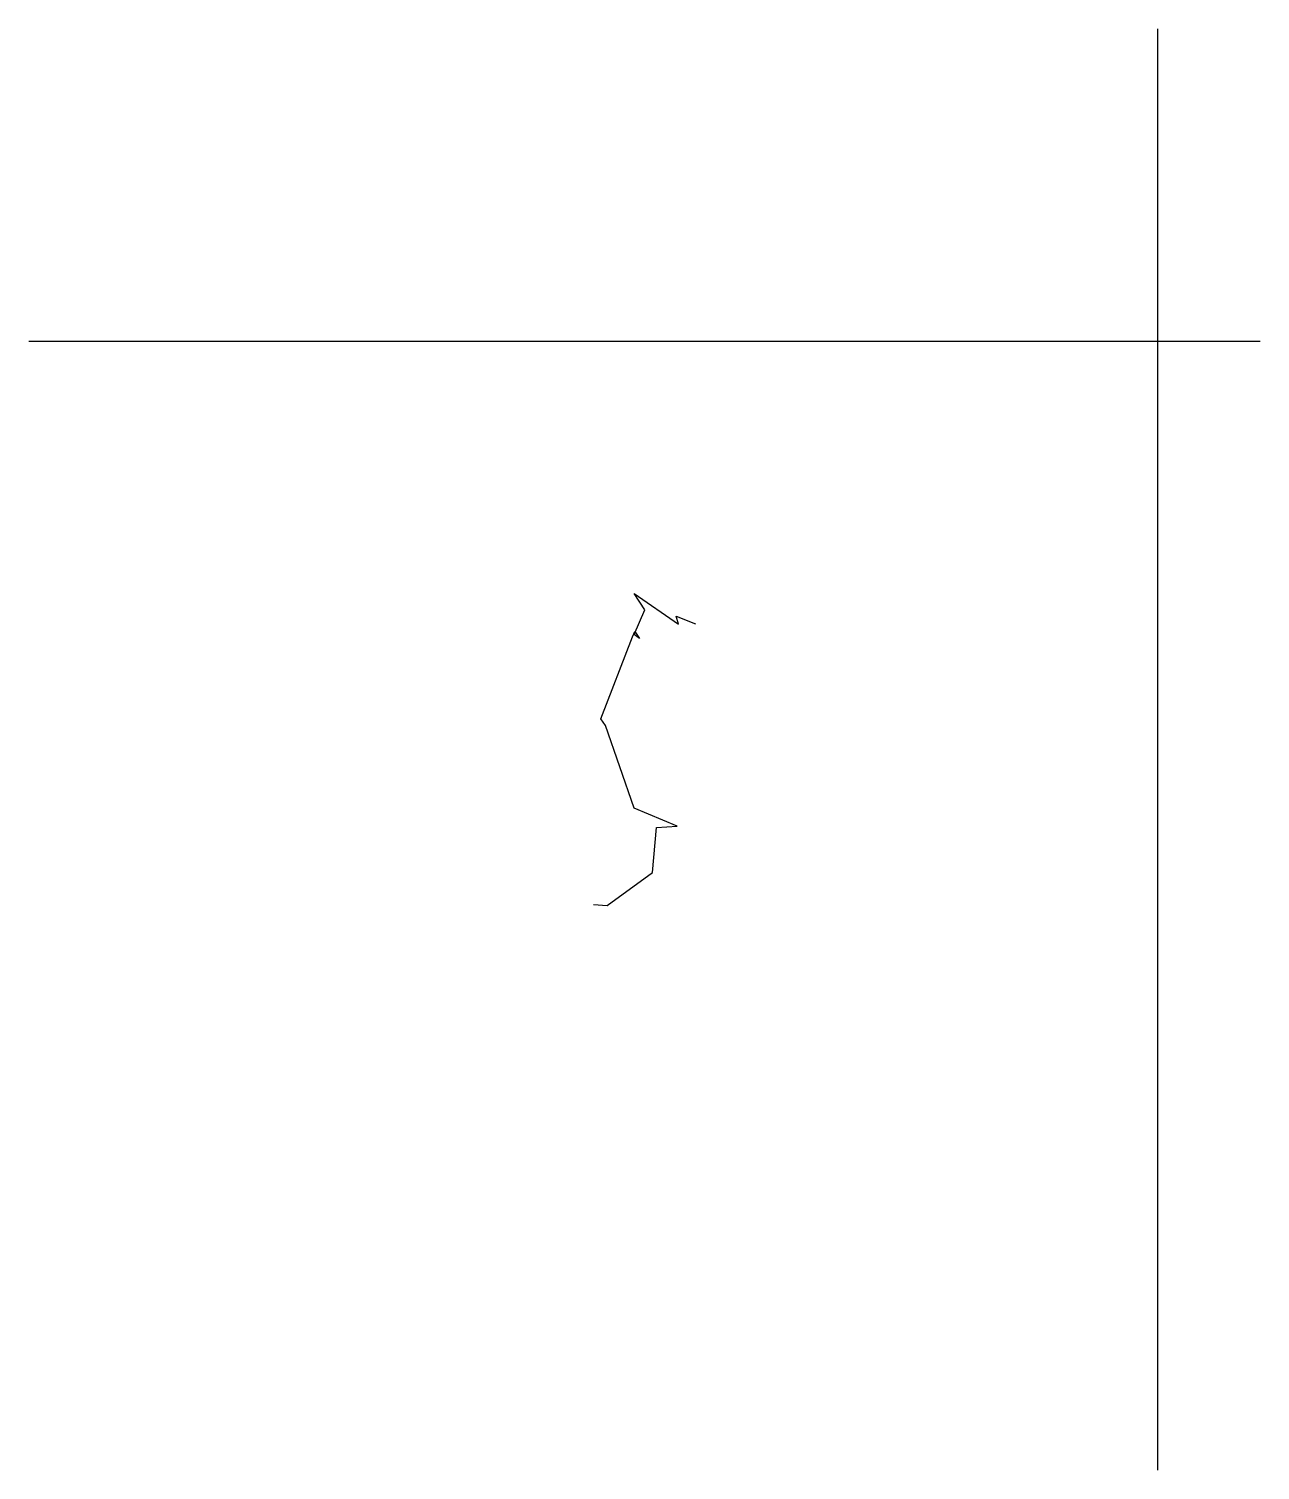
# Model space of a CAD drawing. Extents: x 0 to 109, y 0 to 128.
import ezdxf

# ---------------------------------------------------------------- set-up
doc = ezdxf.new("R2010")
doc.units = 0
doc.layers.add('CentreLine', color=5, linetype='CONTINUOUS')
doc.layers.add('Grid', color=7, linetype='CONTINUOUS')

msp = doc.modelspace()

# ---------------------------------------------------------------- linework, layer by layer
at = {"layer": 'CentreLine'}
for p, q in [((54.56, 76.19, 42.97), (53.61, 77.66, 42.12)), ((53.61, 77.66, 42.12), (53.61, 77.66, 34.53)), ((53.61, 77.66, 34.53), (57.53, 74.92, 32.5)), ((53.6, 74.03, 43.48), (54.56, 76.19, 42.97)), ((57.53, 74.92, 32.5), (57.34, 75.64, 32.39)), ((57.34, 75.64, 32.39), (57.34, 75.64, 2.96)), ((57.34, 75.64, 2.96), (59.05, 74.95)), ((53.45, 73.82, 50.71), (53.67, 74.27, 46.62)), ((53.67, 74.27, 46.62), (54.07, 73.65, 45.23)), ((50.66, 66.56, 49.62), (53.45, 73.82, 50.71)), ((54.07, 73.65, 45.23), (53.6, 74.03, 43.48)), ((51.08, 65.96, 50.67), (50.66, 66.56, 49.62)), ((53.6, 58.64, 53.79), (51.08, 65.96, 50.67)), ((57.41, 57.03, 54.98), (53.6, 58.64, 53.79)), ((55.24, 52.93, 55.21), (55.59, 56.93, 55.14)), ((55.59, 56.93, 55.14), (57.41, 57.03, 54.98)), ((51.21, 50, 51.46), (55.24, 52.93, 55.21)), ((50, 50.11, 49.96), (51.21, 50, 51.46))]:
    msp.add_line(p, q, dxfattribs=at)
at = {"layer": 'Grid'}
for p, q in [((100, 0), (100, 127.66)), ((0, 100), (109.05, 100))]:
    msp.add_line(p, q, dxfattribs=at)

doc.saveas('drawing.dxf')
